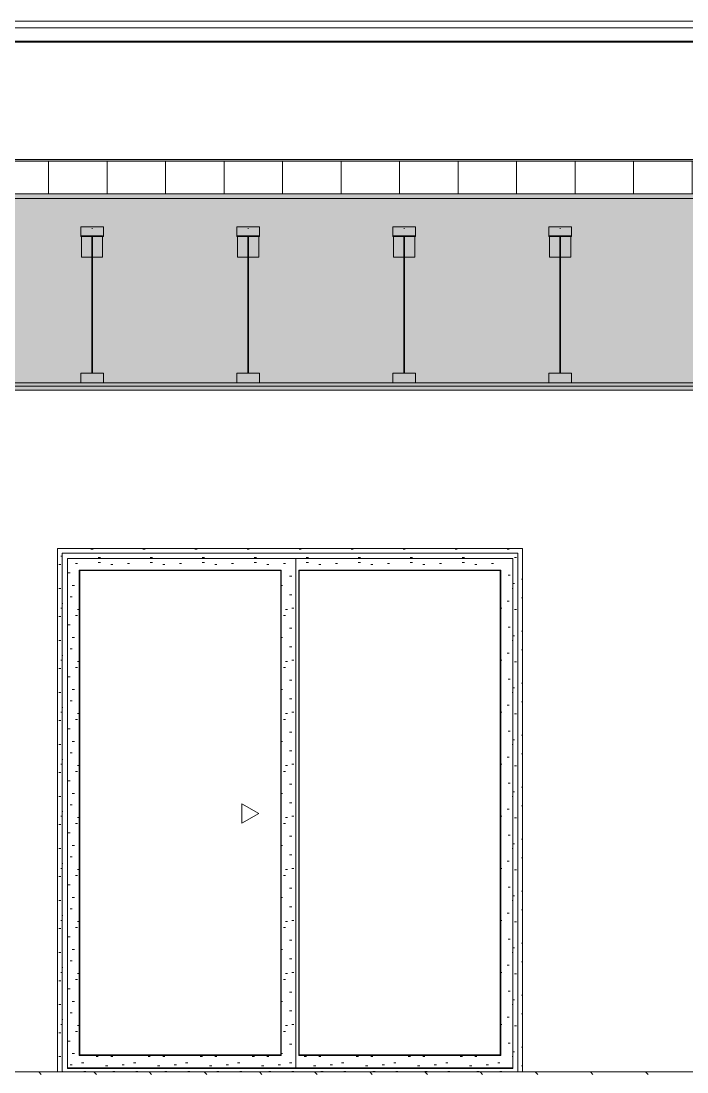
# Model space of a CAD drawing. Header units: inches. Extents: x 9661 to 16490, y -393 to 647.
# Drawn here: x 14590.9 to 14693.4, y 268 to 429.7 of the extents above; entities that cross this region are included whole.
import ezdxf

# ---------------------------------------------------------------- set-up
doc = ezdxf.new("R2010")
doc.units = ezdxf.units.IN
doc.header["$MEASUREMENT"] = 0
for name, color, linetype, lineweight in [('0-3', 55, 'Continuous', 9), ('0-4', 90, 'Continuous', 5), ('A-DETL-GENF-2', 55, 'Continuous', 9), ('A-DOOR-5', 55, 'Continuous', 9), ('A-DOOR-FRAM-5', 55, 'Continuous', 9), ('A-FLOR-9', 192, 'Continuous', 9), ('A-FLOR-PATT-1', 45, 'Continuous', 9), ('A-ROOF-1', 252, 'Continuous', 13), ('A-ROOF-2', 251, 'Continuous', 5), ('A-ROOF-3', 132, 'Continuous', 9), ('A-ROOF-PATT-1', 45, 'Continuous', 9), ('A-WALL-5', 55, 'Continuous', 9), ('S-BEAM-2', 7, 'Continuous', 9), ('S-BEAM-3', 55, 'Continuous', 9)]:
    doc.layers.add(name, color=color, linetype=linetype, lineweight=lineweight)
pattern_1 = [(180, (3671.941, 267.16), (1e-15, 8), [0.33, -7.67]), (180, (3669.381, 267.32), (1e-15, 8), [0.33, -7.67]), (180, (3670.821, 269.08), (1e-15, 8), [0.33, -7.67]), (180, (3669.061, 270.36), (1e-15, 8), [0.33, -7.67]), (180, (3671.141, 270.84), (1e-15, 8), [0.33, -7.67]), (180, (3670.501, 272.76), (1e-15, 8), [0.33, -7.67]), (180, (3671.621, 274.2), (1e-15, 8), [0.33, -7.67]), (180, (3669.061, 274.04), (1e-15, 8), [0.33, -7.67]), (180, (3667.141, 274.36), (1e-15, 8), [0.33, -7.67]), (180, (3666.181, 272.44), (1e-15, 8), [0.33, -7.67]), (180, (3664.581, 272.28), (1e-15, 8), [0.33, -7.67]), (180, (3664.581, 269.4), (1e-15, 8), [0.33, -7.67]), (180, (3666.021, 268.44), (1e-15, 8), [0.33, -7.67]), (180, (3668.261, 268.92), (1e-15, 8), [0.33, -7.67]), (180, (3666.821, 270.36), (1e-15, 8), [0.33, -7.67]), (180, (3668.261, 271.8), (1e-15, 8), [0.33, -7.67]), (180, (3664.901, 267.32), (1e-15, 8), [0.33, -7.67])]

# ---------------------------------------------------------------- blocks, each defined once
blk = doc.blocks.new('TRUSS - 24_-2435562-BUILDING SECTION - NORTH_SOUTH - LOOKING WEST')
at = {"layer": 'S-BEAM-2'}
for p, q in [((3787.57, 398), (3784.07, 398)), ((3784.07, 398), (3784.07, 396.5)), ((3787.57, 396.5), (3787.57, 398)), ((3784.07, 396.5), (3787.57, 396.5)), ((3787.44, 396.6), (3784.19, 396.6)), ((3784.19, 396.6), (3784.19, 393.35)), ((3787.44, 393.35), (3787.44, 396.6)), ((3784.19, 393.35), (3787.44, 393.35)), ((3787.57, 375.5), (3784.07, 375.5)), ((3784.07, 375.5), (3784.07, 374)), ((3787.57, 374), (3787.57, 375.5)), ((3784.07, 374), (3787.57, 374))]:
    blk.add_line(p, q, dxfattribs=at)
at = {"layer": 'S-BEAM-3'}
for p, q in [((3785.76, 397.75), (3785.88, 397.75)), ((3785.76, 375.5), (3785.76, 396.5)), ((3785.88, 396.5), (3785.88, 375.5))]:
    blk.add_line(p, q, dxfattribs=at)
blk = doc.blocks.new('CTR - 1st Phase - Structure_rvt-2-BUILDING SECTION - NORTH_SOUTH - LOOKING WEST')
at = {"layer": '0-3'}
for p in [(-144, 0), (-120, 0), (-96, 0), (-72, 0)]:
    blk.add_blockref('TRUSS - 24_-2435562-BUILDING SECTION - NORTH_SOUTH - LOOKING WEST', p, dxfattribs=at)
blk = doc.blocks.new('Basic Wall _ EXT - FIBER CEMENT - SMALL - ___-2145937-BUILDING SECTION - NORTH_SOUTH - LOOKING WEST')
at = {"layer": 'A-WALL-5'}
for p, q in [((3867.29, 429.66), (2061.36, 429.66)), ((2076.8, 428.6), (3851.85, 428.6)), ((2077.21, 426.42), (3851.44, 426.42)), ((2077.53, 426.57), (3851.11, 426.57))]:
    blk.add_line(p, q, dxfattribs=at)
blk = doc.blocks.new('Door-Sliding-Marvin-2_Panel_Patio_Door-Essential - MARVIN ESSENTIAL SLIDING - 6_-0_X6_-10_ - 3RD FLOOR-V150-BUILDING SECTION - NORTH_SOUTH - LOOKING WEST')
at = {"layer": 'A-DOOR-5'}
h = blk.add_hatch(dxfattribs=at)
h.set_pattern_fill('FP_56', color=256, style=0, pattern_type=2)
h.set_pattern_definition(pattern_1)
h.paths.add_polyline_path([(3671.39, 268.66), (3673.14, 268.66), (3673.12, 347), (3638.01, 347), (3638.01, 268.66), (3670.92, 268.66)], flags=0)
h.paths.add_polyline_path([(3644.64, 270.56), (3639.85, 270.56), (3639.85, 345.19), (3670.92, 345.19), (3670.92, 270.56), (3653.02, 270.56)], flags=0)
h = blk.add_hatch(dxfattribs=at)
h.set_pattern_fill('FP_56', color=256, style=0, pattern_type=2)
h.set_pattern_definition(pattern_1)
h.paths.add_polyline_path([(3676, 268.66), (3706.51, 268.66), (3706.48, 347), (3673.14, 347), (3673.14, 268.66), (3673.64, 268.66)], flags=0)
h.paths.add_polyline_path([(3686.54, 270.56), (3673.6, 270.59), (3673.6, 345.19), (3704.67, 345.19), (3704.67, 270.56), (3694.91, 270.56)], flags=0)
h = blk.add_hatch(dxfattribs=at)
h.set_pattern_fill('FP_57', color=256, style=0, pattern_type=2)
h.set_pattern_definition([(180, (3656.301, 267.16), (1e-15, 8), [0.233, -5.424]), (180, (3654.49, 267.32), (1e-15, 8), [0.233, -5.424]), (180, (3655.509, 269.08), (1e-15, 8), [0.233, -5.424]), (180, (3654.264, 270.36), (1e-15, 8), [0.233, -5.424]), (180, (3655.735, 270.84), (1e-15, 8), [0.233, -5.424]), (180, (3655.282, 272.76), (1e-15, 8), [0.233, -5.424]), (180, (3656.074, 274.2), (1e-15, 8), [0.233, -5.424]), (180, (3654.264, 274.04), (1e-15, 8), [0.233, -5.424]), (180, (3652.906, 274.36), (-1e-15, 8), [0.233, -5.424]), (180, (3652.228, 272.44), (-1e-15, 8), [0.233, -5.424]), (180, (3651.096, 272.28), (-1e-15, 8), [0.233, -5.424]), (180, (3651.096, 269.4), (-1e-15, 8), [0.233, -5.424]), (180, (3652.115, 268.44), (-1e-15, 8), [0.233, -5.424]), (180, (3653.698, 268.92), (-1e-15, 8), [0.233, -5.424]), (180, (3652.68, 270.36), (-1e-15, 8), [0.233, -5.424]), (180, (3653.698, 271.8), (-1e-15, 8), [0.233, -5.424]), (180, (3651.323, 267.32), (-1e-15, 8), [0.233, -5.424])])
h.paths.add_polyline_path([(3639.85, 270.56), (3639.92, 270.62), (3639.92, 345.12), (3639.85, 345.19), (3639.85, 270.62)], flags=0)
h = blk.add_hatch(dxfattribs=at)
h.set_pattern_fill('FP_58', color=256, style=0, pattern_type=2)
h.set_pattern_definition([(180, (3670.894, 267.16), (1e-15, 8), [0.233, -5.424]), (180, (3669.084, 267.32), (1e-15, 8), [0.233, -5.424]), (180, (3670.102, 269.08), (1e-15, 8), [0.233, -5.424]), (180, (3668.858, 270.36), (1e-15, 8), [0.233, -5.424]), (180, (3670.329, 270.84), (1e-15, 8), [0.233, -5.424]), (180, (3669.876, 272.76), (1e-15, 8), [0.233, -5.424]), (180, (3670.668, 274.2), (1e-15, 8), [0.233, -5.424]), (180, (3668.858, 274.04), (1e-15, 8), [0.233, -5.424]), (180, (3667.5, 274.36), (1e-15, 8), [0.233, -5.424]), (180, (3666.821, 272.44), (1e-15, 8), [0.233, -5.424]), (180, (3665.69, 272.28), (1e-15, 8), [0.233, -5.424]), (180, (3665.69, 269.4), (1e-15, 8), [0.233, -5.424]), (180, (3666.708, 268.44), (1e-15, 8), [0.233, -5.424]), (180, (3668.292, 268.92), (1e-15, 8), [0.233, -5.424]), (180, (3667.274, 270.36), (1e-15, 8), [0.233, -5.424]), (180, (3668.292, 271.8), (1e-15, 8), [0.233, -5.424]), (180, (3665.916, 267.32), (1e-15, 8), [0.233, -5.424])])
h.paths.add_polyline_path([(3670.92, 270.56), (3670.92, 345.19), (3670.85, 345.12), (3670.85, 270.62)], flags=0)
h = blk.add_hatch(dxfattribs=at)
h.set_pattern_fill('FP_55', color=256, style=0, pattern_type=2)
h.set_pattern_definition([(180, (3673.176, 267.16), (-1e-15, 8), [0.233, -5.424]), (180, (3671.365, 267.32), (-1e-15, 8), [0.233, -5.424]), (180, (3672.384, 269.08), (1e-15, 8), [0.233, -5.424]), (180, (3671.139, 270.36), (-1e-15, 8), [0.233, -5.424]), (180, (3672.61, 270.84), (-1e-15, 8), [0.233, -5.424]), (180, (3672.157, 272.76), (-1e-15, 8), [0.233, -5.424]), (180, (3672.949, 274.2), (-1e-15, 8), [0.233, -5.424]), (180, (3671.139, 274.04), (-1e-15, 8), [0.233, -5.424]), (180, (3669.781, 274.36), (-1e-15, 8), [0.233, -5.424]), (180, (3669.103, 272.44), (-1e-15, 8), [0.233, -5.424]), (180, (3667.971, 272.28), (-1e-15, 8), [0.233, -5.424]), (180, (3667.971, 269.4), (-1e-15, 8), [0.233, -5.424]), (180, (3668.99, 268.44), (-1e-15, 8), [0.233, -5.424]), (180, (3670.573, 268.92), (-1e-15, 8), [0.233, -5.424]), (180, (3669.555, 270.36), (-1e-15, 8), [0.233, -5.424]), (180, (3670.573, 271.8), (1e-15, 8), [0.233, -5.424]), (180, (3668.198, 267.32), (-1e-15, 8), [0.233, -5.424])])
h.paths.add_polyline_path([(3673.6, 270.56), (3673.67, 270.62), (3673.67, 345.12), (3673.6, 345.19), (3673.6, 270.62)], flags=0)
h = blk.add_hatch(dxfattribs=at)
h.set_pattern_fill('FP_54', color=256, style=0, pattern_type=2)
h.set_pattern_definition([(180, (3687.769, 267.16), (1e-15, 8), [0.233, -5.424]), (180, (3685.959, 267.32), (1e-15, 8), [0.233, -5.424]), (180, (3686.977, 269.08), (1e-15, 8), [0.233, -5.424]), (180, (3685.733, 270.36), (1e-15, 8), [0.233, -5.424]), (180, (3687.204, 270.84), (1e-15, 8), [0.233, -5.424]), (180, (3686.751, 272.76), (1e-15, 8), [0.233, -5.424]), (180, (3687.543, 274.2), (1e-15, 8), [0.233, -5.424]), (180, (3685.733, 274.04), (1e-15, 8), [0.233, -5.424]), (180, (3684.375, 274.36), (1e-15, 8), [0.233, -5.424]), (180, (3683.696, 272.44), (1e-15, 8), [0.233, -5.424]), (180, (3682.565, 272.28), (1e-15, 8), [0.233, -5.424]), (180, (3682.565, 269.4), (1e-15, 8), [0.233, -5.424]), (180, (3683.583, 268.44), (1e-15, 8), [0.233, -5.424]), (180, (3685.167, 268.92), (1e-15, 8), [0.233, -5.424]), (180, (3684.149, 270.36), (1e-15, 8), [0.233, -5.424]), (180, (3685.167, 271.8), (1e-15, 8), [0.233, -5.424]), (180, (3682.791, 267.32), (1e-15, 8), [0.233, -5.424])])
h.paths.add_polyline_path([(3704.67, 270.56), (3704.67, 345.19), (3704.6, 345.12), (3704.6, 270.62)], flags=0)
at = {"layer": 'A-DOOR-FRAM-5'}
h = blk.add_hatch(dxfattribs=at)
h.set_pattern_fill('FP_56', color=256, style=0, pattern_type=2)
h.set_pattern_definition(pattern_1)
h.paths.add_polyline_path([(3707.32, 268), (3708.01, 268), (3708.01, 348.5), (3636.51, 348.5), (3636.52, 268), (3637.2, 268), (3637.2, 347.81), (3707.32, 347.81), (3707.32, 268.34)], flags=0)
h = blk.add_hatch(dxfattribs=at)
h.set_pattern_fill('FP_53', color=256, style=0, pattern_type=2)
h.set_pattern_definition([(180, (3671.941, 307.91), (1e-15, 8), [0.33, -7.67]), (180, (3669.381, 308.07), (1e-15, 8), [0.33, -7.67]), (180, (3670.821, 309.83), (1e-15, 8), [0.33, -7.67]), (180, (3669.061, 311.11), (1e-15, 8), [0.33, -7.67]), (180, (3671.141, 311.59), (1e-15, 8), [0.33, -7.67]), (180, (3670.501, 313.51), (1e-15, 8), [0.33, -7.67]), (180, (3671.621, 314.95), (1e-15, 8), [0.33, -7.67]), (180, (3669.061, 314.79), (1e-15, 8), [0.33, -7.67]), (180, (3667.141, 315.11), (1e-15, 8), [0.33, -7.67]), (180, (3666.181, 313.19), (1e-15, 8), [0.33, -7.67]), (180, (3664.581, 313.03), (1e-15, 8), [0.33, -7.67]), (180, (3664.581, 310.15), (1e-15, 8), [0.33, -7.67]), (180, (3666.021, 309.19), (1e-15, 8), [0.33, -7.67]), (180, (3668.261, 309.67), (1e-15, 8), [0.33, -7.67]), (180, (3666.821, 311.11), (1e-15, 8), [0.33, -7.67]), (180, (3668.261, 312.55), (1e-15, 8), [0.33, -7.67]), (180, (3664.901, 308.07), (1e-15, 8), [0.33, -7.67])])
h.paths.add_polyline_path([(3670.89, 268), (3707.32, 268), (3707.32, 347.81), (3637.2, 347.81), (3637.2, 268), (3669.78, 268)], flags=0)
h.paths.add_polyline_path([(3706.51, 268.56), (3638.01, 268.56), (3638.04, 347), (3706.51, 347), (3706.51, 268.72)], flags=0)
at = {"layer": 'A-DETL-GENF-2'}
for p, q in [((3664.85, 306.25), (3664.85, 309.25)), ((3667.45, 307.75), (3664.85, 309.25)), ((3664.85, 306.25), (3667.45, 307.75))]:
    blk.add_line(p, q, dxfattribs=at)
at = {"layer": 'A-DOOR-5'}
for p, q in [((3673.14, 268.66), (3673.14, 347)), ((3639.92, 345.12), (3639.85, 345.19)), ((3639.85, 345.19), (3639.85, 270.56)), ((3670.92, 345.19), (3639.85, 345.19)), ((3639.92, 270.62), (3639.92, 345.12)), ((3639.92, 345.12), (3670.85, 345.12)), ((3670.85, 345.12), (3670.92, 345.19)), ((3670.85, 345.12), (3670.85, 270.62)), ((3670.92, 345.19), (3670.92, 270.56)), ((3673.6, 345.19), (3673.67, 345.12)), ((3673.6, 345.19), (3673.6, 270.56)), ((3704.67, 345.19), (3673.6, 345.19)), ((3704.6, 345.12), (3673.67, 345.12)), ((3673.67, 345.12), (3673.67, 270.62)), ((3704.67, 345.19), (3704.6, 345.12)), ((3704.6, 270.62), (3704.6, 345.12)), ((3704.67, 270.56), (3704.67, 345.19)), ((3639.92, 270.62), (3639.85, 270.56)), ((3639.85, 270.56), (3670.92, 270.56)), ((3670.85, 270.62), (3639.92, 270.62)), ((3670.92, 270.56), (3670.85, 270.62)), ((3673.67, 270.62), (3673.6, 270.56)), ((3673.6, 270.56), (3704.67, 270.56)), ((3673.67, 270.62), (3704.6, 270.62)), ((3704.67, 270.56), (3704.6, 270.62))]:
    blk.add_line(p, q, dxfattribs=at)
at = {"layer": 'A-DOOR-FRAM-5'}
for p, q in [((3708.01, 348.5), (3636.51, 348.5)), ((3636.51, 348.5), (3636.51, 268)), ((3637.2, 268), (3637.2, 347.81)), ((3637.2, 347.81), (3707.32, 347.81)), ((3707.32, 347.81), (3707.32, 268)), ((3708.01, 268), (3708.01, 348.5)), ((3638.01, 268.56), (3638.01, 347)), ((3638.01, 347), (3706.51, 347)), ((3706.51, 347), (3706.51, 268.56)), ((3638.01, 268.66), (3706.51, 268.66)), ((3638.01, 268.56), (3706.51, 268.56))]:
    blk.add_line(p, q, dxfattribs=at)

msp = doc.modelspace()

# ---------------------------------------------------------------- hatches: boundary and pattern name
at = {"layer": 'A-FLOR-PATT-1'}
h = msp.add_hatch(dxfattribs=at)
h.set_pattern_fill('FP_38', color=256, style=0, pattern_type=2)
h.set_pattern_definition([(135, (14217.158, 59.024), (-4.24264, -4.24264), [])])
h.paths.add_polyline_path([(13036.8505, 267.625), (13478.4255, 267.625), (13478.4255, 268), (13036.8505, 268)], flags=0)
h.paths.add_polyline_path([(14797.414, 267.625), (14811.9005, 267.625), (14811.9005, 268), (13601.8005, 268), (13601.8005, 267.625), (14789.0347, 267.625)], flags=0)
at = {"layer": 'A-ROOF-1'}
h = msp.add_hatch(color=256, dxfattribs=at)
h.paths.add_polyline_path([(13307.0451, 408.0883), (13478.4255, 408.0883), (13478.4255, 408.3384), (13036.8505, 408.3384), (13036.8505, 408.0883), (13305.9075, 408.0883)], flags=0)
h.paths.add_polyline_path([(14541.236, 408.0883), (14811.9005, 408.0883), (14811.9005, 408.3384), (13601.8005, 408.3384), (13601.8005, 408.0883), (14529.278, 408.0883)], flags=0)
at = {"layer": 'A-ROOF-2'}
h = msp.add_hatch(color=256, dxfattribs=at)
h.paths.add_polyline_path([(13036.4327, 373.5), (13320.9255, 373.5), (13320.9255, 374), (13036.2255, 374), (13036.2255, 373.5), (13036.3726, 373.5)], flags=0)
h.paths.add_polyline_path([(14811.9005, 373.5), (14812.5255, 373.5), (14812.5255, 374), (14302.088, 374), (14302.088, 373.5), (14797.414, 373.5)], flags=0)
h.paths.add_polyline_path([(13324.4255, 373.5), (13403.9255, 373.5), (13403.9255, 374), (13324.4255, 374), (13324.4255, 373.8256)], flags=0)
h.paths.add_polyline_path([(14296.588, 373.5), (14296.588, 374), (14100.1755, 374), (14100.1755, 373.5), (14294.659, 373.5)], flags=0)
h.paths.add_polyline_path([(13407.4255, 373.5), (13478.4255, 373.5), (13478.4255, 374), (13407.4255, 374), (13407.4255, 373.9196)], flags=0)
h.paths.add_polyline_path([(14094.6755, 373.5), (14094.6755, 374), (13898.888, 374), (13898.888, 373.5), (14093.557, 373.5)], flags=0)
h.paths.add_polyline_path([(13601.8005, 373.5), (13893.388, 373.5), (13893.388, 374), (13601.8005, 374)], flags=0)
at = {"layer": 'A-ROOF-PATT-1'}
h = msp.add_hatch(dxfattribs=at)
h.set_pattern_fill('FP_43', color=256, style=0, pattern_type=2)
h.set_pattern_definition([(0, (14217.158, 59.024), (0, 9), []), (90, (14217.158, 59.024), (-9, 6e-16), [])])
h.paths.add_polyline_path([(13335.2349, 403.0873), (13478.4255, 403.0873), (13478.4255, 408.0883), (13036.2255, 408.0883), (13036.2255, 403.0873), (13331.0452, 403.0873)], flags=0)
h.paths.add_polyline_path([(13905.0239, 403.0873), (14812.5255, 403.0873), (14812.5255, 408.0883), (13601.8005, 408.0883), (13601.8005, 403.0873), (13900.8342, 403.0873)], flags=0)
h = msp.add_hatch(dxfattribs=at)
h.set_pattern_fill('FP_40', color=256, style=0, pattern_type=2)
h.set_pattern_definition([(0, (14217.158, 59.024), (0, 4.798), []), (315, (14217.1578, 59.024), (4.798427, 0), [6.786, -6.786]), (45, (14217.1578, 59.024), (4.798427, 0), [6.786, -6.786])])
h.paths.add_polyline_path([(13289.149, 402.3371), (13478.4255, 402.3371), (13478.4255, 403.0873), (13036.2255, 403.0873), (13036.2255, 402.3371), (13280.7697, 402.3371)], flags=0)
h.paths.add_polyline_path([(14516.7091, 402.3371), (14812.5255, 402.3371), (14812.5255, 403.0873), (13601.8005, 403.0873), (13601.8005, 402.3371), (14512.5195, 402.3371)], flags=0)
h = msp.add_hatch(dxfattribs=at)
h.set_pattern_fill('FP_37', color=256, style=0, pattern_type=2)
h.set_pattern_definition([(161.57, (14217.6378, 59.504), (-3.8399538, -1.54e-05), [0, -27.322, 3.034, 0]), (18.43, (14216.6778, 59.504), (-3.8399538, 1.54e-05), [0, -27.322, 3.034, 0]), (108.43, (14217.6378, 59.504), (1.919622, -9.6005246), [9.106, -21.25]), (71.57, (14216.6778, 59.504), (1.919622, 9.6005246), [9.106, -21.25])])
h.paths.add_polyline_path([(13036.2255, 374), (13478.4255, 374), (13478.4255, 402.3371), (13036.2255, 402.3371), (13036.2255, 383.4046)], flags=0)
h.paths.add_polyline_path([(14812.5255, 374), (14812.5255, 402.3371), (13601.8005, 402.3371), (13601.8005, 374), (14797.414, 374)], flags=0)
h = msp.add_hatch(dxfattribs=at)
h.set_pattern_fill('FP_41', color=256, style=0, pattern_type=2)
h.set_pattern_definition([(0, (14217.158, 59.024), (30.72, 7.68), [1.267, -21.773, 1.267, -21.773, -122.88]), (0, (14217.158, 59.024), (30.72, 7.68), [-46.08, 1.267, -44.813, 1.267, -21.773, -53.76]), (0, (14217.158, 59.024), (30.72, 7.68), [-115.2, 1.267, -14.093, 1.267, -37.133]), (120, (14228.678, 62.864), (-22.011075, 22.7643), [1.267, -21.773, 1.267, -21.773, -122.88]), (120, (14228.678, 62.864), (-22.011075, 22.7643), [-46.08, 1.267, -44.813, 1.267, -21.773, -53.76]), (120, (14228.678, 62.864), (-22.011075, 22.7643), [-115.2, 1.267, -14.093, 1.267, -37.133]), (240, (14232.518, 78.224), (-8.708925, -30.4443), [1.267, -21.773, 1.267, -21.773, -122.88]), (240, (14232.518, 78.224), (-8.708925, -30.4443), [-46.08, 1.267, -44.813, 1.267, -21.773, -53.76]), (240, (14232.518, 78.224), (-8.708925, -30.4443), [-115.2, 1.267, -14.093, 1.267, -37.133])])
h.paths.add_polyline_path([(13478.4255, 372.875), (13478.4255, 373.5), (13407.4255, 373.5), (13407.4255, 372.875), (13477.6821, 372.875)], flags=0)
h.paths.add_polyline_path([(13320.3005, 372.875), (13320.9255, 372.875), (13320.9255, 373.5), (13036.8505, 373.5), (13036.8505, 372.875), (13314.2867, 372.875)], flags=0)
h.paths.add_polyline_path([(14680.1045, 372.875), (14811.9005, 372.875), (14811.9005, 373.5), (13601.8005, 373.5), (13601.8005, 372.875), (14663.346, 372.875)], flags=0)
h.paths.add_polyline_path([(13324.4255, 372.875), (13403.9255, 372.875), (13403.9255, 373.5), (13324.4255, 373.5), (13324.4255, 373.093)], flags=0)

# ---------------------------------------------------------------- linework, layer by layer
at = {"layer": 'A-FLOR-9'}
msp.add_line((14811.9005, 268), (13601.8005, 268), dxfattribs=at)
at = {"layer": 'A-ROOF-3'}
for p, q in [((14811.9005, 408.3384), (13601.8005, 408.3384)), ((14812.5255, 408.0883), (13601.8005, 408.0883)), ((14812.5255, 403.0873), (13601.8005, 403.0873)), ((14812.5255, 402.3371), (13601.8005, 402.3371)), ((13601.8005, 374), (14812.5255, 374)), ((13601.8005, 373.5), (14812.5255, 373.5)), ((13601.8005, 372.875), (14811.9005, 372.875))]:
    msp.add_line(p, q, dxfattribs=at)
at = {"layer": 'A-WALL-5'}
for p, q in [((14596.563, 268), (14596.563, 348.5)), ((14596.563, 348.5), (14668.063, 348.5)), ((14668.063, 348.5), (14668.063, 268))]:
    msp.add_line(p, q, dxfattribs=at)

# ---------------------------------------------------------------- block references
at = {"layer": '0-4'}
msp.add_blockref('CTR - 1st Phase - Structure_rvt-2-BUILDING SECTION - NORTH_SOUTH - LOOKING WEST', (10960.0518, 0), dxfattribs=at)
at = {"layer": 'A-DOOR-5'}
msp.add_blockref('Door-Sliding-Marvin-2_Panel_Patio_Door-Essential - MARVIN ESSENTIAL SLIDING - 6_-0_X6_-10_ - 3RD FLOOR-V150-BUILDING SECTION - NORTH_SOUTH - LOOKING WEST', (10960.0518, 0), dxfattribs=at)
at = {"layer": 'A-WALL-5'}
msp.add_blockref('Basic Wall _ EXT - FIBER CEMENT - SMALL - ___-2145937-BUILDING SECTION - NORTH_SOUTH - LOOKING WEST', (10960.0518, 0), dxfattribs=at)

doc.saveas('drawing.dxf')
